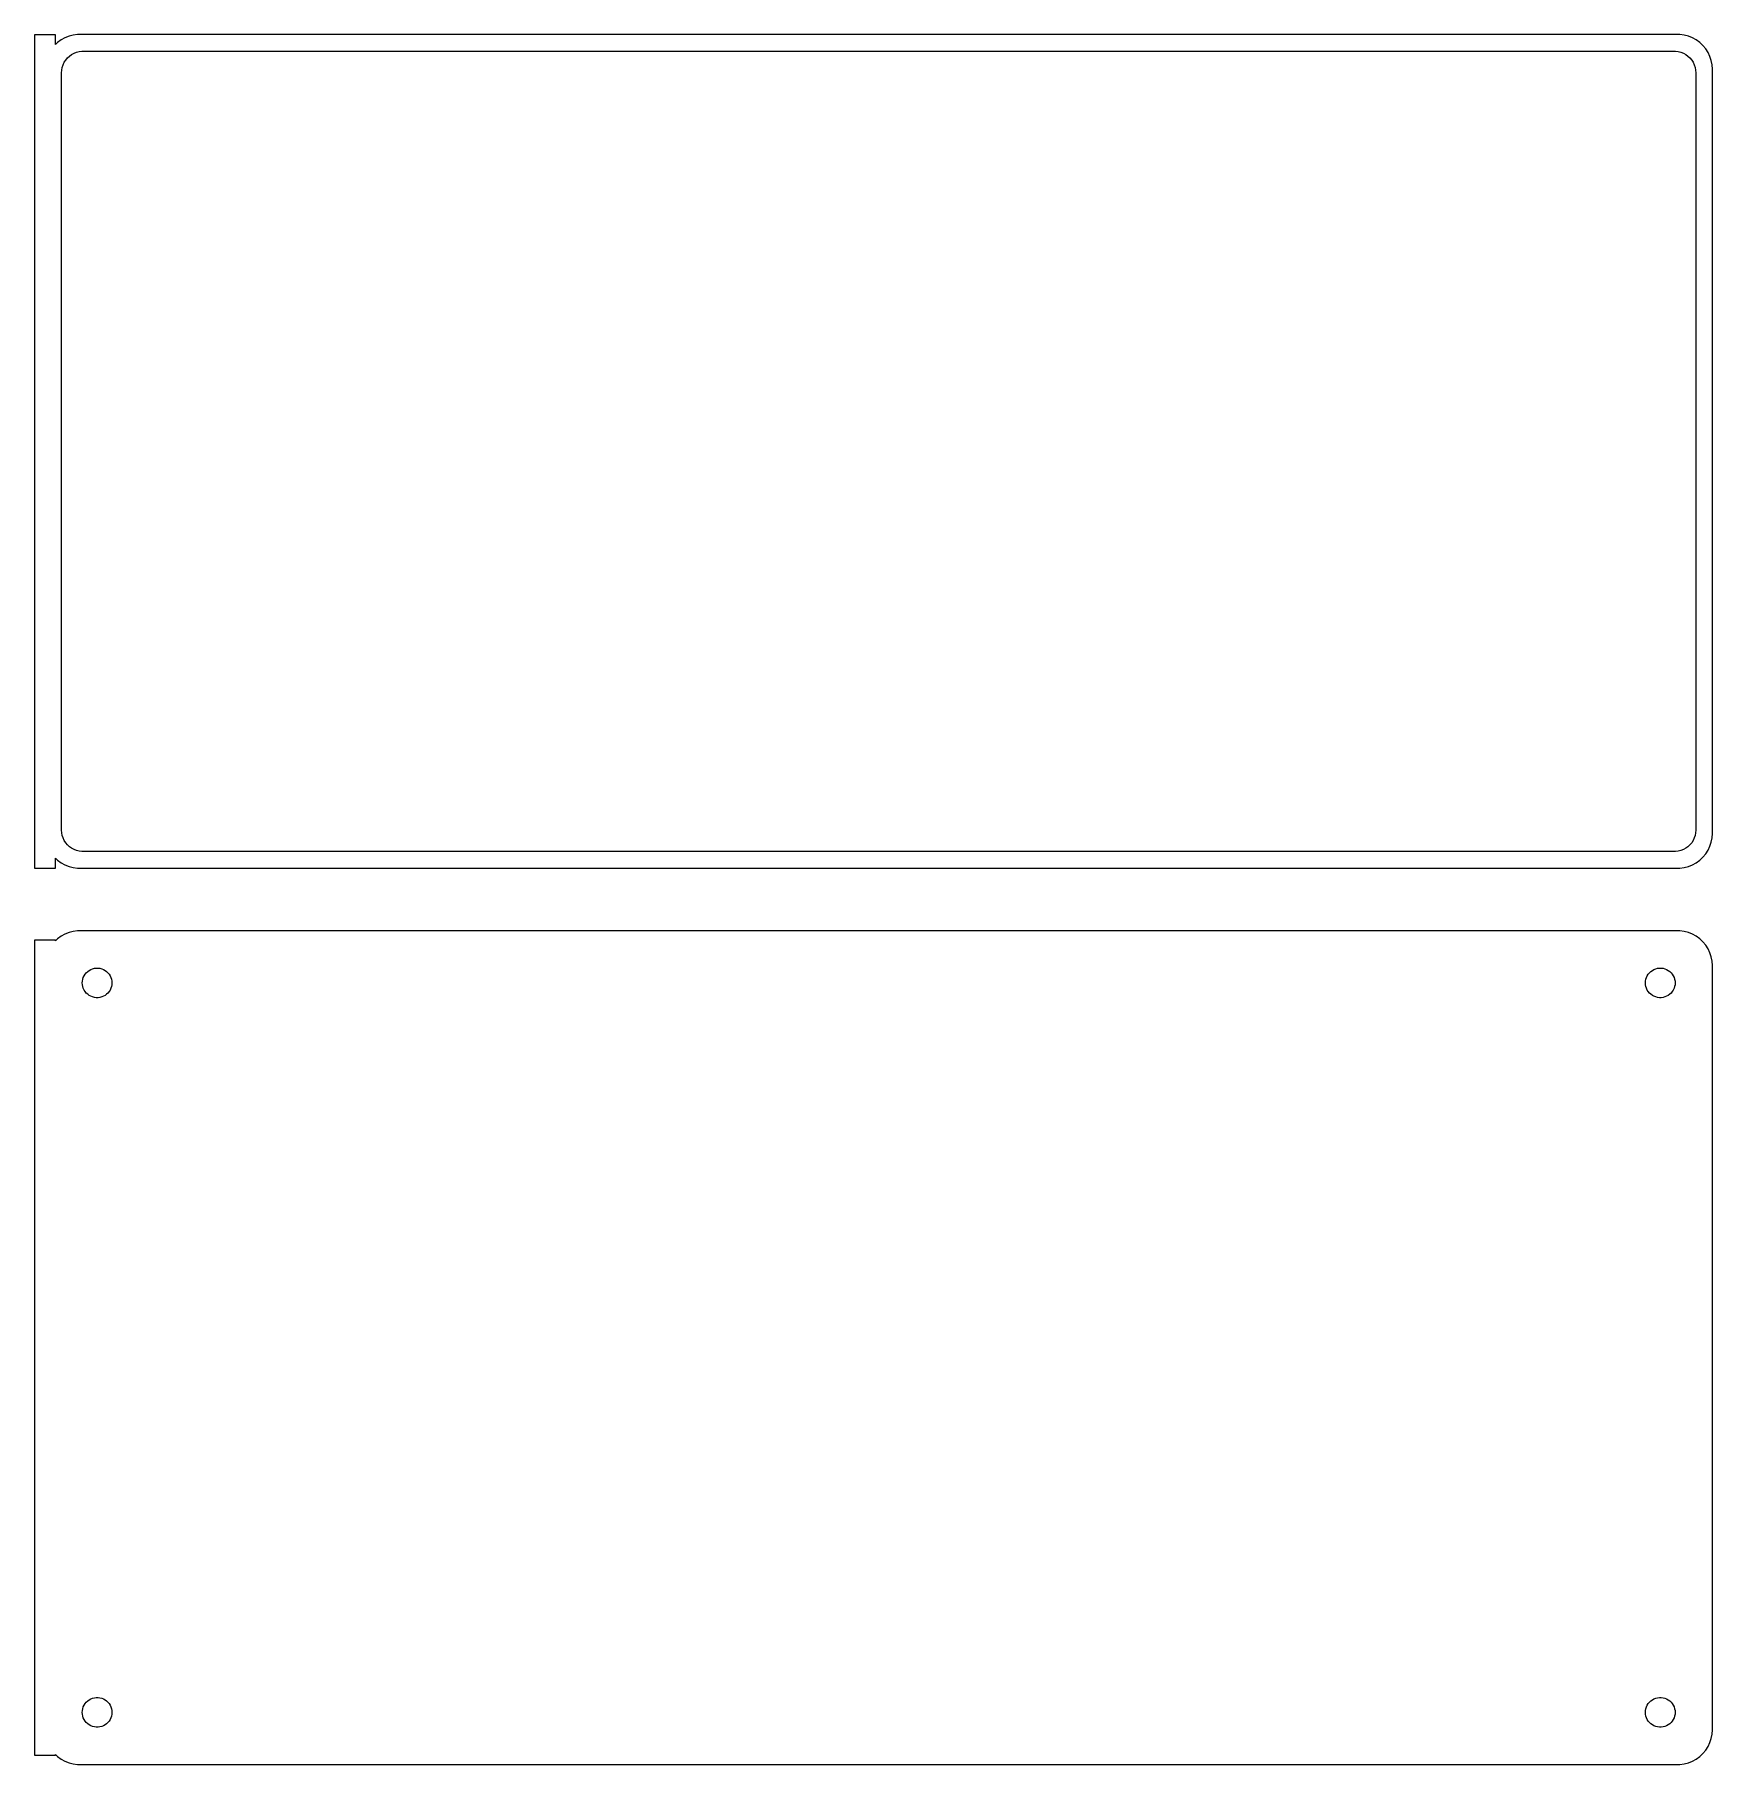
# Model space of a CAD drawing. Header units: metres. Extents: x -122 to 120, y 198 to 447.
import ezdxf

# ---------------------------------------------------------------- set-up
doc = ezdxf.new("R2010")
doc.units = ezdxf.units.M

msp = doc.modelspace()

# ---------------------------------------------------------------- linework, layer by layer
for p, q in [((-118.5, 446.979), (-121.5, 446.979)), ((-121.5, 446.979), (-121.5, 327.021)), ((-118.5, 445.559), (-118.5, 446.979)), ((-118.187, 445.853), (-118.5, 445.559)), ((-117.679, 446.222), (-118.187, 445.853)), ((-117.129, 446.524), (-117.679, 446.222)), ((-116.545, 446.755), (-117.129, 446.524)), ((-115.937, 446.911), (-116.545, 446.755)), ((-115.314, 446.99), (-115.937, 446.911)), ((115.314, 446.99), (-115.314, 446.99)), ((115.937, 446.911), (115.314, 446.99)), ((116.545, 446.755), (115.937, 446.911)), ((117.129, 446.524), (116.545, 446.755)), ((117.679, 446.222), (117.129, 446.524)), ((118.187, 445.853), (117.679, 446.222)), ((118.645, 445.423), (118.187, 445.853)), ((-117.228, 443), (-117.018, 443.33)), ((-117.018, 443.33), (-116.769, 443.631)), ((-116.769, 443.631), (-116.484, 443.899)), ((-116.484, 443.899), (-116.168, 444.128)), ((-116.168, 444.128), (-115.825, 444.317)), ((-115.825, 444.317), (-115.462, 444.461)), ((-115.462, 444.461), (-115.083, 444.558)), ((-115.083, 444.558), (-114.695, 444.607)), ((-114.695, 444.607), (114.695, 444.607)), ((114.695, 444.607), (115.083, 444.558)), ((115.083, 444.558), (115.462, 444.461)), ((115.462, 444.461), (115.825, 444.317)), ((115.825, 444.317), (116.168, 444.128)), ((116.168, 444.128), (116.484, 443.899)), ((116.484, 443.899), (116.769, 443.631)), ((116.769, 443.631), (117.018, 443.33)), ((117.018, 443.33), (117.228, 443)), ((119.045, 444.939), (118.645, 445.423)), ((119.382, 444.409), (119.045, 444.939)), ((119.649, 443.841), (119.382, 444.409)), ((119.843, 443.243), (119.649, 443.841)), ((119.961, 442.627), (119.843, 443.243)), ((-117.613, 441.5), (-117.588, 441.89)), ((-117.613, 332.5), (-117.613, 441.5)), ((-117.588, 441.89), (-117.515, 442.274)), ((-117.515, 442.274), (-117.394, 442.646)), ((-117.394, 442.646), (-117.228, 443)), ((117.228, 443), (117.394, 442.646)), ((117.394, 442.646), (117.515, 442.274)), ((117.515, 442.274), (117.588, 441.89)), ((117.588, 441.89), (117.613, 441.5)), ((117.613, 441.5), (117.613, 332.5)), ((120, 442), (119.961, 442.627)), ((120, 332), (120, 442)), ((-117.588, 332.11), (-117.613, 332.5)), ((-117.515, 331.726), (-117.588, 332.11)), ((-117.394, 331.354), (-117.515, 331.726)), ((-117.228, 331), (-117.394, 331.354)), ((117.394, 331.354), (117.228, 331)), ((117.515, 331.726), (117.394, 331.354)), ((117.588, 332.11), (117.515, 331.726)), ((117.613, 332.5), (117.588, 332.11)), ((119.843, 330.757), (119.961, 331.373)), ((119.961, 331.373), (120, 332)), ((-117.018, 330.67), (-117.228, 331)), ((-116.769, 330.369), (-117.018, 330.67)), ((-116.484, 330.101), (-116.769, 330.369)), ((-116.168, 329.872), (-116.484, 330.101)), ((-115.825, 329.683), (-116.168, 329.872)), ((-115.462, 329.539), (-115.825, 329.683)), ((-115.083, 329.442), (-115.462, 329.539)), ((-114.695, 329.393), (-115.083, 329.442)), ((114.695, 329.393), (-114.695, 329.393)), ((115.083, 329.442), (114.695, 329.393)), ((115.462, 329.539), (115.083, 329.442)), ((115.825, 329.683), (115.462, 329.539)), ((116.168, 329.872), (115.825, 329.683)), ((116.484, 330.101), (116.168, 329.872)), ((116.769, 330.369), (116.484, 330.101)), ((117.018, 330.67), (116.769, 330.369)), ((117.228, 331), (117.018, 330.67)), ((118.645, 328.577), (119.045, 329.061)), ((119.045, 329.061), (119.382, 329.591)), ((119.382, 329.591), (119.649, 330.159)), ((119.649, 330.159), (119.843, 330.757)), ((-121.5, 327.021), (-118.5, 327.021)), ((-118.5, 327.021), (-118.5, 328.441)), ((-118.5, 328.441), (-118.187, 328.147)), ((-118.187, 328.147), (-117.679, 327.778)), ((-117.679, 327.778), (-117.129, 327.476)), ((-117.129, 327.476), (-116.545, 327.245)), ((-116.545, 327.245), (-115.937, 327.089)), ((-115.937, 327.089), (-115.314, 327.01)), ((-115.314, 327.01), (115.314, 327.01)), ((115.314, 327.01), (115.937, 327.089)), ((115.937, 327.089), (116.545, 327.245)), ((116.545, 327.245), (117.129, 327.476)), ((117.129, 327.476), (117.679, 327.778)), ((117.679, 327.778), (118.187, 328.147)), ((118.187, 328.147), (118.645, 328.577)), ((-118.5, 316.653), (-121.5, 316.653)), ((-121.5, 316.653), (-121.5, 199.347)), ((-118.187, 316.853), (-118.5, 316.559)), ((-118.5, 316.559), (-118.5, 316.653)), ((-117.679, 317.222), (-118.187, 316.853)), ((-117.129, 317.524), (-117.679, 317.222)), ((-116.545, 317.755), (-117.129, 317.524)), ((-115.937, 317.911), (-116.545, 317.755)), ((-115.314, 317.99), (-115.937, 317.911)), ((115.314, 317.99), (-115.314, 317.99)), ((115.937, 317.911), (115.314, 317.99)), ((116.545, 317.755), (115.937, 317.911)), ((117.129, 317.524), (116.545, 317.755)), ((117.679, 317.222), (117.129, 317.524)), ((118.187, 316.853), (117.679, 317.222)), ((118.645, 316.423), (118.187, 316.853)), ((119.045, 315.939), (118.645, 316.423)), ((119.382, 315.409), (119.045, 315.939)), ((119.649, 314.841), (119.382, 315.409)), ((119.843, 314.243), (119.649, 314.841)), ((119.961, 313.627), (119.843, 314.243)), ((-114.568, 311.031), (-114.485, 311.286)), ((-114.485, 311.286), (-114.371, 311.529)), ((-114.371, 311.529), (-114.227, 311.755)), ((-114.227, 311.755), (-114.057, 311.962)), ((-114.057, 311.962), (-113.861, 312.145)), ((-113.861, 312.145), (-113.644, 312.303)), ((-113.644, 312.303), (-113.409, 312.432)), ((-113.409, 312.432), (-113.16, 312.531)), ((-113.16, 312.531), (-112.9, 312.597)), ((-112.9, 312.597), (-112.634, 312.631)), ((-112.634, 312.631), (-112.366, 312.631)), ((-112.366, 312.631), (-112.1, 312.597)), ((-112.1, 312.597), (-111.84, 312.531)), ((-111.84, 312.531), (-111.591, 312.432)), ((-111.591, 312.432), (-111.356, 312.303)), ((-111.356, 312.303), (-111.139, 312.145)), ((-111.139, 312.145), (-110.943, 311.962)), ((-110.943, 311.962), (-110.773, 311.755)), ((-110.773, 311.755), (-110.629, 311.529)), ((-110.629, 311.529), (-110.515, 311.286)), ((-110.515, 311.286), (-110.432, 311.031)), ((110.432, 311.031), (110.515, 311.286)), ((110.515, 311.286), (110.629, 311.529)), ((110.629, 311.529), (110.773, 311.755)), ((110.773, 311.755), (110.943, 311.962)), ((110.943, 311.962), (111.139, 312.145)), ((111.139, 312.145), (111.356, 312.303)), ((111.356, 312.303), (111.591, 312.432)), ((111.591, 312.432), (111.84, 312.531)), ((111.84, 312.531), (112.1, 312.597)), ((112.1, 312.597), (112.366, 312.631)), ((112.366, 312.631), (112.634, 312.631)), ((112.634, 312.631), (112.9, 312.597)), ((112.9, 312.597), (113.16, 312.531)), ((113.16, 312.531), (113.409, 312.432)), ((113.409, 312.432), (113.644, 312.303)), ((113.644, 312.303), (113.861, 312.145)), ((113.861, 312.145), (114.057, 311.962)), ((114.057, 311.962), (114.227, 311.755)), ((114.227, 311.755), (114.371, 311.529)), ((114.371, 311.529), (114.485, 311.286)), ((114.485, 311.286), (114.568, 311.031)), ((120, 313), (119.961, 313.627)), ((120, 203), (120, 313)), ((-114.635, 310.5), (-114.618, 310.768)), ((-114.618, 310.232), (-114.635, 310.5)), ((-114.618, 310.768), (-114.568, 311.031)), ((-114.568, 309.969), (-114.618, 310.232)), ((-114.485, 309.714), (-114.568, 309.969)), ((-114.371, 309.471), (-114.485, 309.714)), ((-114.227, 309.245), (-114.371, 309.471)), ((-114.057, 309.038), (-114.227, 309.245)), ((-113.861, 308.855), (-114.057, 309.038)), ((-113.644, 308.697), (-113.861, 308.855)), ((-111.139, 308.855), (-111.356, 308.697)), ((-110.943, 309.038), (-111.139, 308.855)), ((-110.773, 309.245), (-110.943, 309.038)), ((-110.629, 309.471), (-110.773, 309.245)), ((-110.515, 309.714), (-110.629, 309.471)), ((-110.432, 309.969), (-110.515, 309.714)), ((-110.432, 311.031), (-110.382, 310.768)), ((-110.382, 310.232), (-110.432, 309.969)), ((-110.382, 310.768), (-110.365, 310.5)), ((-110.365, 310.5), (-110.382, 310.232)), ((110.365, 310.5), (110.382, 310.768)), ((110.382, 310.232), (110.365, 310.5)), ((110.382, 310.768), (110.432, 311.031)), ((110.432, 309.969), (110.382, 310.232)), ((110.515, 309.714), (110.432, 309.969)), ((110.629, 309.471), (110.515, 309.714)), ((110.773, 309.245), (110.629, 309.471)), ((110.943, 309.038), (110.773, 309.245)), ((111.139, 308.855), (110.943, 309.038)), ((111.356, 308.697), (111.139, 308.855)), ((113.861, 308.855), (113.644, 308.697)), ((114.057, 309.038), (113.861, 308.855)), ((114.227, 309.245), (114.057, 309.038)), ((114.371, 309.471), (114.227, 309.245)), ((114.485, 309.714), (114.371, 309.471)), ((114.568, 309.969), (114.485, 309.714)), ((114.568, 311.031), (114.618, 310.768)), ((114.618, 310.232), (114.568, 309.969)), ((114.618, 310.768), (114.635, 310.5)), ((114.635, 310.5), (114.618, 310.232)), ((-113.409, 308.568), (-113.644, 308.697)), ((-113.16, 308.469), (-113.409, 308.568)), ((-112.9, 308.403), (-113.16, 308.469)), ((-112.634, 308.369), (-112.9, 308.403)), ((-112.366, 308.369), (-112.634, 308.369)), ((-112.1, 308.403), (-112.366, 308.369)), ((-111.84, 308.469), (-112.1, 308.403)), ((-111.591, 308.568), (-111.84, 308.469)), ((-111.356, 308.697), (-111.591, 308.568)), ((111.591, 308.568), (111.356, 308.697)), ((111.84, 308.469), (111.591, 308.568)), ((112.1, 308.403), (111.84, 308.469)), ((112.366, 308.369), (112.1, 308.403)), ((112.634, 308.369), (112.366, 308.369)), ((112.9, 308.403), (112.634, 308.369)), ((113.16, 308.469), (112.9, 308.403)), ((113.409, 308.568), (113.16, 308.469)), ((113.644, 308.697), (113.409, 308.568)), ((-114.371, 206.529), (-114.227, 206.755)), ((-114.227, 206.755), (-114.057, 206.962)), ((-114.057, 206.962), (-113.861, 207.145)), ((-113.861, 207.145), (-113.644, 207.303)), ((-113.644, 207.303), (-113.409, 207.432)), ((-113.409, 207.432), (-113.16, 207.531)), ((-113.16, 207.531), (-112.9, 207.597)), ((-112.9, 207.597), (-112.634, 207.631)), ((-112.634, 207.631), (-112.366, 207.631)), ((-112.366, 207.631), (-112.1, 207.597)), ((-112.1, 207.597), (-111.84, 207.531)), ((-111.84, 207.531), (-111.591, 207.432)), ((-111.591, 207.432), (-111.356, 207.303)), ((-111.356, 207.303), (-111.139, 207.145)), ((-111.139, 207.145), (-110.943, 206.962)), ((-110.943, 206.962), (-110.773, 206.755)), ((-110.773, 206.755), (-110.629, 206.529)), ((110.629, 206.529), (110.773, 206.755)), ((110.773, 206.755), (110.943, 206.962)), ((110.943, 206.962), (111.139, 207.145)), ((111.139, 207.145), (111.356, 207.303)), ((111.356, 207.303), (111.591, 207.432)), ((111.591, 207.432), (111.84, 207.531)), ((111.84, 207.531), (112.1, 207.597)), ((112.1, 207.597), (112.366, 207.631)), ((112.366, 207.631), (112.634, 207.631)), ((112.634, 207.631), (112.9, 207.597)), ((112.9, 207.597), (113.16, 207.531)), ((113.16, 207.531), (113.409, 207.432)), ((113.409, 207.432), (113.644, 207.303)), ((113.644, 207.303), (113.861, 207.145)), ((113.861, 207.145), (114.057, 206.962)), ((114.057, 206.962), (114.227, 206.755)), ((114.227, 206.755), (114.371, 206.529)), ((-114.635, 205.5), (-114.618, 205.768)), ((-114.618, 205.232), (-114.635, 205.5)), ((-114.618, 205.768), (-114.568, 206.031)), ((-114.568, 204.969), (-114.618, 205.232)), ((-114.568, 206.031), (-114.485, 206.286)), ((-114.485, 204.714), (-114.568, 204.969)), ((-114.485, 206.286), (-114.371, 206.529)), ((-114.371, 204.471), (-114.485, 204.714)), ((-114.227, 204.245), (-114.371, 204.471)), ((-114.057, 204.038), (-114.227, 204.245)), ((-110.773, 204.245), (-110.943, 204.038)), ((-110.629, 204.471), (-110.773, 204.245)), ((-110.629, 206.529), (-110.515, 206.286)), ((-110.515, 204.714), (-110.629, 204.471)), ((-110.515, 206.286), (-110.432, 206.031)), ((-110.432, 204.969), (-110.515, 204.714)), ((-110.432, 206.031), (-110.382, 205.768)), ((-110.382, 205.232), (-110.432, 204.969)), ((-110.382, 205.768), (-110.365, 205.5)), ((-110.365, 205.5), (-110.382, 205.232)), ((110.365, 205.5), (110.382, 205.768)), ((110.382, 205.232), (110.365, 205.5)), ((110.382, 205.768), (110.432, 206.031)), ((110.432, 204.969), (110.382, 205.232)), ((110.432, 206.031), (110.515, 206.286)), ((110.515, 204.714), (110.432, 204.969)), ((110.515, 206.286), (110.629, 206.529)), ((110.629, 204.471), (110.515, 204.714)), ((110.773, 204.245), (110.629, 204.471)), ((110.943, 204.038), (110.773, 204.245)), ((114.227, 204.245), (114.057, 204.038)), ((114.371, 204.471), (114.227, 204.245)), ((114.371, 206.529), (114.485, 206.286)), ((114.485, 204.714), (114.371, 204.471)), ((114.485, 206.286), (114.568, 206.031)), ((114.568, 204.969), (114.485, 204.714)), ((114.568, 206.031), (114.618, 205.768)), ((114.618, 205.232), (114.568, 204.969)), ((114.618, 205.768), (114.635, 205.5)), ((114.635, 205.5), (114.618, 205.232)), ((-113.861, 203.855), (-114.057, 204.038)), ((-113.644, 203.697), (-113.861, 203.855)), ((-113.409, 203.568), (-113.644, 203.697)), ((-113.16, 203.469), (-113.409, 203.568)), ((-112.9, 203.403), (-113.16, 203.469)), ((-112.634, 203.369), (-112.9, 203.403)), ((-112.366, 203.369), (-112.634, 203.369)), ((-112.1, 203.403), (-112.366, 203.369)), ((-111.84, 203.469), (-112.1, 203.403)), ((-111.591, 203.568), (-111.84, 203.469)), ((-111.356, 203.697), (-111.591, 203.568)), ((-111.139, 203.855), (-111.356, 203.697)), ((-110.943, 204.038), (-111.139, 203.855)), ((111.139, 203.855), (110.943, 204.038)), ((111.356, 203.697), (111.139, 203.855)), ((111.591, 203.568), (111.356, 203.697)), ((111.84, 203.469), (111.591, 203.568)), ((112.1, 203.403), (111.84, 203.469)), ((112.366, 203.369), (112.1, 203.403)), ((112.634, 203.369), (112.366, 203.369)), ((112.9, 203.403), (112.634, 203.369)), ((113.16, 203.469), (112.9, 203.403)), ((113.409, 203.568), (113.16, 203.469)), ((113.644, 203.697), (113.409, 203.568)), ((113.861, 203.855), (113.644, 203.697)), ((114.057, 204.038), (113.861, 203.855)), ((119.649, 201.159), (119.843, 201.757)), ((119.843, 201.757), (119.961, 202.373)), ((119.961, 202.373), (120, 203)), ((-121.5, 199.347), (-118.5, 199.347)), ((-118.5, 199.347), (-118.5, 199.441)), ((-118.5, 199.441), (-118.187, 199.147)), ((118.187, 199.147), (118.645, 199.577)), ((118.645, 199.577), (119.045, 200.061)), ((119.045, 200.061), (119.382, 200.591)), ((119.382, 200.591), (119.649, 201.159)), ((-118.187, 199.147), (-117.679, 198.778)), ((-117.679, 198.778), (-117.129, 198.476)), ((-117.129, 198.476), (-116.545, 198.245)), ((-116.545, 198.245), (-115.937, 198.089)), ((-115.937, 198.089), (-115.314, 198.01)), ((-115.314, 198.01), (115.314, 198.01)), ((115.314, 198.01), (115.937, 198.089)), ((115.937, 198.089), (116.545, 198.245)), ((116.545, 198.245), (117.129, 198.476)), ((117.129, 198.476), (117.679, 198.778)), ((117.679, 198.778), (118.187, 199.147))]:
    msp.add_line(p, q)

doc.saveas('drawing.dxf')
